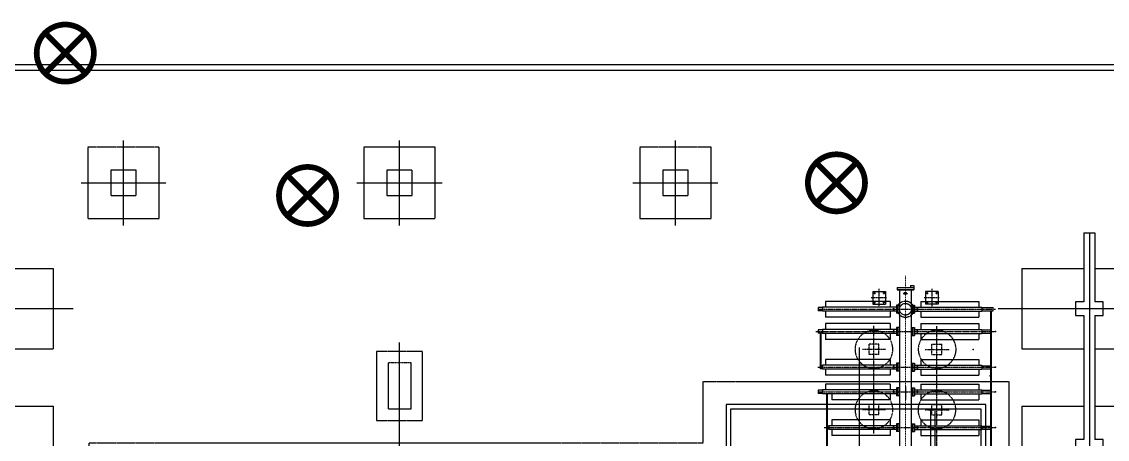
# Model space of a CAD drawing. Header units: inches. Extents: x 0 to 275590, y -2590 to 279503.
# Drawn here: x 75978 to 99582, y 38389 to 47478 of the extents above; entities that cross this region are included whole.
import ezdxf

# ---------------------------------------------------------------- set-up
doc = ezdxf.new("R2010")
doc.units = ezdxf.units.IN
doc.header["$MEASUREMENT"] = 0
for name, pattern in [('CENTER', [2, 1.25, -0.25, 0.25, -0.25]), ('DASHDOT', [1, 0.5, -0.25, 0, -0.25]), ('DASHDOTX2', [2, 1, -0.5, 0, -0.5]), ('DASHED', [0.75, 0.5, -0.25]), ('HIDDEN', [0.375, 0.25, -0.125])]:
    doc.linetypes.add(name, pattern=pattern)
for name, color, linetype in [('C-PEDESTAL', 2, 'CENTER'), ('CCEN', 8, 'Continuous'), ('CGRID', 8, 'CENTER'), ('CPED', 8, 'Continuous'), ('CSHIELD', 8, 'DASHDOT'), ('CTower', 8, 'Continuous'), ('E-EARTHROD', 4, 'Continuous'), ('E-TRENCH', 1, 'Continuous'), ('EE3 (50x6 MS FLAT)', 3, 'DASHDOT'), ('EEQP', 2, 'Continuous')]:
    doc.layers.add(name, color=color, linetype=linetype)

# ---------------------------------------------------------------- blocks, each defined once
blk = doc.blocks.new('FIRE WALL-FN')
at = {"color": 8}
for p, q in [((-4475, -150), (-4475, 90)), ((-4475, 90), (-2975, 90)), ((-2675, 90), (25, 90)), ((325, 90), (3025, 90)), ((3325, 90), (9025, 90)), ((9325, 90), (10825, 90)), ((10825, -150), (10825, 90)), ((-4475, -150), (-2975, -150)), ((-2675, -150), (25, -150)), ((325, -150), (3025, -150)), ((3325, -150), (9025, -150)), ((9325, -150), (10825, -150))]:
    blk.add_line(p, q, dxfattribs=at)
for points in [[(-2675, 90), (-2675, 270), (-2975, 270), (-2975, 90)], [(325, 90), (325, 270), (25, 270), (25, 90)], [(6325, 90), (6325, 270), (6025, 270), (6025, 90)], [(9325, 90), (9325, 270), (9025, 270), (9025, 90)], [(-2975, -150), (-2975, -330), (-2675, -330), (-2675, -150)], [(25, -150), (25, -330), (325, -330), (325, -150)], [(6025, -150), (6025, -330), (6325, -330), (6325, -150)], [(9025, -150), (9025, -330), (9325, -330), (9325, -150)]]:
    blk.add_lwpolyline(points, dxfattribs=at)
at = {"color": 8, "elevation": 0}
for points in [[(3325, 90), (3325, 270), (3025, 270), (3025, 90)], [(3025, -150), (3025, -330), (3325, -330), (3325, -150)]]:
    blk.add_lwpolyline(points, dxfattribs=at)
at = {"layer": 'CCEN', "color": 8, "ltscale": 0.5}
for p, q in [((-2825, -2016), (-2825, 1877)), ((175, -2016), (175, 1877)), ((3175, -2016), (3175, 1877)), ((6175, -2016), (6175, 1877)), ((9175, -2016), (9175, 1877)), ((-4475, -30), (10825, -30))]:
    blk.add_line(p, q, dxfattribs=at)
at = {"layer": 'CTower', "color": 8, "ltscale": 0.5}
for p, q in [((-3700, 90), (-3700, 1440)), ((-3700, 1440), (-1950, 1440)), ((-1950, 90), (-1950, 1440)), ((-700, 90), (-700, 1440)), ((-700, 1440), (1050, 1440)), ((1050, 90), (1050, 1440)), ((2300, 90), (2300, 1440)), ((2300, 1440), (4050, 1440)), ((4050, 90), (4050, 1440)), ((5300, 90), (5300, 1440)), ((5300, 1440), (7050, 1440)), ((7050, 90), (7050, 1440)), ((8300, 90), (8300, 1440)), ((8300, 1440), (10050, 1440)), ((10050, 90), (10050, 1440)), ((-3700, -1500), (-3700, -150)), ((-1950, -1500), (-1950, -150)), ((-700, -1500), (-700, -150)), ((1050, -1500), (1050, -150)), ((2300, -1500), (2300, -150)), ((4050, -1500), (4050, -150)), ((5300, -1500), (5300, -150)), ((7050, -1500), (7050, -150)), ((8300, -1500), (8300, -150)), ((10050, -1500), (10050, -150)), ((-3700, -1500), (-1950, -1500)), ((-700, -1500), (1050, -1500)), ((2300, -1500), (4050, -1500)), ((5300, -1500), (7050, -1500)), ((8300, -1500), (10050, -1500))]:
    blk.add_line(p, q, dxfattribs=at)
blk = doc.blocks.new('500MVA ICT (BHEL)')
at = {"color": 8, "linetype": 'CENTER', "lineweight": 20, "ltscale": 0.1}
for p, q in [((11000, 6973), (11000, -6442)), ((0, 3620), (0, -3160))]:
    blk.add_line(p, q, dxfattribs=at)
at = {"color": 8}
for p, q in [((10290, 6635), (10564, 6635)), ((10290, 6635), (10290, 6361)), ((10324, 6621), (10324, 6580)), ((10529, 6621), (10529, 6580)), ((10564, 6635), (10564, 6361)), ((10820, 6720), (10820, 6669)), ((10820, 6720), (11180, 6720)), ((10820, 6677), (11180, 6677)), ((10820, 6669), (11180, 6669)), ((10872, 6669), (10872, 490)), ((11111, 6763), (11111, 6720)), ((11111, 6763), (11180, 6763)), ((11128, 6669), (11128, 490)), ((11180, 6763), (11180, 6669)), ((11710, 6635), (11436, 6635)), ((11436, 6635), (11436, 6361)), ((11471, 6621), (11471, 6580)), ((11676, 6621), (11676, 6580)), ((11710, 6635), (11710, 6361)), ((9263, 6421), (9263, 6292)), ((10303, 6600), (10346, 6600)), ((10303, 6395), (10346, 6395)), ((10324, 6375), (10324, 6416)), ((10550, 6600), (10508, 6600)), ((10550, 6395), (10508, 6395)), ((10529, 6375), (10529, 6416)), ((10666, 6421), (10666, 6292)), ((11334, 6421), (11334, 6292)), ((11450, 6600), (11492, 6600)), ((11450, 6395), (11492, 6395)), ((11471, 6375), (11471, 6416)), ((11697, 6600), (11654, 6600)), ((11697, 6395), (11654, 6395)), ((11676, 6375), (11676, 6416)), ((12595, 6421), (12595, 6292)), ((9100, 6284), (9100, 6215)), ((9194, 6292), (9194, 6207)), ((10803, 6292), (9194, 6292)), ((10803, 6207), (9194, 6207)), ((9263, 6207), (9263, 6078)), ((10290, 6361), (10564, 6361)), ((10666, 6207), (10666, 6078)), ((10872, 6335), (10803, 6335)), ((10803, 6335), (10803, 6164)), ((10872, 6164), (10803, 6164)), ((10820, 6335), (10820, 6164)), ((10855, 6335), (10855, 6164)), ((11128, 6335), (11197, 6335)), ((11128, 6164), (11197, 6164)), ((11145, 6335), (11145, 6164)), ((11180, 6335), (11180, 6164)), ((11197, 6335), (11197, 6164)), ((11197, 6292), (12663, 6292)), ((11197, 6207), (12663, 6207)), ((11334, 6207), (11334, 6078)), ((11710, 6361), (11436, 6361)), ((12595, 6207), (12595, 6078)), ((12663, 6292), (12663, 6207)), ((12850, 6215), (12850, 965)), ((12867, 6215), (12867, 965)), ((9263, 5936), (9263, 5808)), ((10666, 5936), (10666, 5808)), ((11334, 5936), (11334, 5808)), ((12595, 5936), (12595, 5808)), ((9100, 5799), (9100, 5731)), ((9143, 5731), (9143, 4952)), ((9160, 5731), (9160, 4952)), ((9194, 5808), (9194, 5722)), ((10803, 5808), (9194, 5808)), ((10803, 5722), (9194, 5722)), ((9263, 5722), (9263, 5594)), ((10666, 5722), (10666, 5594)), ((10872, 5851), (10803, 5851)), ((10803, 5851), (10803, 5679)), ((10872, 5679), (10803, 5679)), ((10820, 5851), (10820, 5679)), ((10855, 5851), (10855, 5679)), ((11128, 5851), (11197, 5851)), ((11128, 5679), (11197, 5679)), ((11145, 5851), (11145, 5679)), ((11180, 5851), (11180, 5679)), ((11197, 5851), (11197, 5679)), ((11197, 5808), (12663, 5808)), ((11197, 5722), (12663, 5722)), ((11334, 5722), (11334, 5594)), ((12595, 5722), (12595, 5594)), ((12663, 5808), (12663, 5722)), ((9194, 5029), (9194, 4943)), ((10803, 5029), (9194, 5029)), ((9263, 5157), (9263, 5029)), ((10666, 5157), (10666, 5029)), ((10872, 5072), (10803, 5072)), ((10803, 5072), (10803, 4901)), ((10820, 5072), (10820, 4901)), ((10855, 5072), (10855, 4901)), ((11128, 5072), (11197, 5072)), ((11145, 5072), (11145, 4901)), ((11180, 5072), (11180, 4901)), ((11197, 5072), (11197, 4901)), ((11197, 5029), (12663, 5029)), ((11334, 5157), (11334, 5029)), ((12595, 5157), (12595, 5029)), ((12663, 5029), (12663, 4943)), ((10803, 4943), (9194, 4943)), ((9263, 4943), (9263, 4815)), ((10666, 4943), (10666, 4815)), ((10872, 4901), (10803, 4901)), ((11128, 4901), (11197, 4901)), ((11197, 4943), (12663, 4943)), ((11334, 4943), (11334, 4815)), ((12595, 4943), (12595, 4815)), ((9100, 4485), (9100, 4416)), ((9194, 4493), (9194, 4408)), ((10803, 4493), (9194, 4493)), ((9263, 4622), (9263, 4493)), ((10666, 4622), (10666, 4493)), ((10872, 4536), (10803, 4536)), ((10803, 4536), (10803, 4365)), ((10820, 4536), (10820, 4365)), ((10855, 4536), (10855, 4365)), ((11128, 4536), (11197, 4536)), ((11145, 4536), (11145, 4365)), ((11180, 4536), (11180, 4365)), ((11197, 4536), (11197, 4365)), ((11197, 4493), (12663, 4493)), ((11334, 4622), (11334, 4493)), ((12595, 4622), (12595, 4493)), ((12663, 4493), (12663, 4408)), ((10803, 4408), (9194, 4408)), ((9281, 4416), (9281, 3638)), ((9298, 4416), (9298, 3638)), ((9400, 4408), (9400, 4279)), ((10666, 4408), (10666, 4279)), ((10872, 4365), (10803, 4365)), ((11128, 4365), (11197, 4365)), ((11197, 4408), (12663, 4408)), ((11334, 4408), (11334, 4279)), ((12595, 4408), (12595, 4279)), ((9400, 3843), (9400, 3715)), ((10666, 3843), (10666, 3715)), ((11334, 3843), (11334, 3715)), ((12595, 3843), (12595, 3715)), ((9332, 3715), (9332, 3629)), ((10803, 3715), (9332, 3715)), ((10803, 3629), (9332, 3629)), ((9400, 3629), (9400, 3501)), ((10666, 3629), (10666, 3501)), ((10872, 3757), (10803, 3757)), ((10803, 3757), (10803, 3586)), ((10872, 3586), (10803, 3586)), ((10820, 3757), (10820, 3586)), ((10855, 3757), (10855, 3586)), ((11128, 3757), (11197, 3757)), ((11128, 3586), (11197, 3586)), ((11145, 3757), (11145, 3586)), ((11180, 3757), (11180, 3586)), ((11197, 3757), (11197, 3586)), ((11197, 3715), (12663, 3715)), ((11197, 3629), (12663, 3629)), ((11334, 3629), (11334, 3501)), ((12595, 3629), (12595, 3501)), ((12663, 3715), (12663, 3629))]:
    blk.add_line(p, q, dxfattribs=at)
at = {"color": 8, "linetype": 'CENTER', "ltscale": 3}
for p, q in [((10424, 6690), (10424, 6305)), ((11573, 6690), (11573, 6305)), ((10591, 6498), (10257, 6498)), ((11741, 6498), (11407, 6498)), ((9098, 6249), (12960, 6249)), ((9054, 5765), (12960, 5765)), ((10315, 3597), (10315, 5888)), ((11685, 928), (11685, 5881)), ((10563, 5376), (10068, 5376)), ((11431, 5376), (11949, 5376)), ((9098, 4986), (12961, 4986)), ((10315, 3545), (10315, 4628)), ((9098, 4451), (12961, 4451)), ((9098, 4451), (12960, 4451)), ((10563, 4061), (10068, 4061)), ((11431, 4061), (11949, 4061)), ((9235, 3672), (12961, 3672))]:
    blk.add_line(p, q, dxfattribs=at)
at = {"color": 8, "linetype": 'Continuous'}
for p, q in [((10666, 6421), (9263, 6421)), ((11334, 6421), (12595, 6421)), ((9194, 6284), (9100, 6284)), ((9194, 6215), (9100, 6215)), ((12663, 6284), (12910, 6284)), ((12663, 6215), (12910, 6215)), ((12910, 6215), (12910, 6284)), ((10666, 6078), (9263, 6078)), ((10666, 5936), (9263, 5936)), ((11334, 6078), (12595, 6078)), ((11334, 5936), (12595, 5936)), ((9194, 5799), (9100, 5799)), ((9194, 5731), (9100, 5731)), ((12663, 5799), (12850, 5799)), ((12663, 5731), (12867, 5731)), ((10666, 5594), (9263, 5594)), ((11334, 5594), (12595, 5594)), ((9194, 5020), (9160, 5020)), ((10666, 5157), (9263, 5157)), ((11334, 5157), (12595, 5157)), ((12663, 5020), (12850, 5020)), ((9194, 4952), (9143, 4952)), ((10666, 4815), (9263, 4815)), ((11334, 4815), (12595, 4815)), ((12663, 4952), (12867, 4952)), ((9194, 4485), (9100, 4485)), ((10666, 4622), (9263, 4622)), ((11334, 4622), (12595, 4622)), ((12663, 4485), (12850, 4485)), ((9194, 4416), (9100, 4416)), ((10666, 4279), (9400, 4279)), ((11334, 4279), (12595, 4279)), ((12663, 4416), (12867, 4416)), ((10666, 3843), (9400, 3843)), ((11334, 3843), (12595, 3843)), ((9332, 3638), (9281, 3638)), ((9281, 3638), (9281, 1653)), ((9332, 3706), (9298, 3706)), ((9298, 3638), (9298, 1744)), ((12663, 3706), (12850, 3706)), ((12663, 3638), (12867, 3638)), ((10666, 3501), (9400, 3501)), ((11334, 3501), (12595, 3501))]:
    blk.add_line(p, q, dxfattribs=at)
at = {"color": 8, "linetype": 'CENTER'}
for p, q in [((10949, 6592), (11052, 6592)), ((10743, 6280), (10743, 6218)), ((11257, 6280), (11257, 6218)), ((10743, 5796), (10743, 5733)), ((11257, 5796), (11257, 5733)), ((10743, 5017), (10743, 4954)), ((11257, 5017), (11257, 4954)), ((11000, 4570), (11000, 4282)), ((10743, 4482), (10743, 4419)), ((11257, 4482), (11257, 4419)), ((10743, 3703), (10743, 3640)), ((11257, 3703), (11257, 3640))]:
    blk.add_line(p, q, dxfattribs=at)
at = {"color": 8, "linetype": 'DASHED', "ltscale": 3}
for p, q in [((10208, 5262), (10208, 5489)), ((10423, 5489), (10208, 5489)), ((10423, 5262), (10423, 5489)), ((11577, 5262), (11577, 5489)), ((11577, 5489), (11792, 5489)), ((11792, 5262), (11792, 5489)), ((10423, 5262), (10208, 5262)), ((11577, 5262), (11792, 5262)), ((10208, 3948), (10208, 4175)), ((10423, 4175), (10208, 4175)), ((10423, 3948), (10423, 4175)), ((11577, 3948), (11577, 4175)), ((11577, 4175), (11792, 4175)), ((11792, 3948), (11792, 4175)), ((10423, 3948), (10208, 3948)), ((11577, 3948), (11792, 3948))]:
    blk.add_line(p, q, dxfattribs=at)
at = {"color": 8}
for centre, radius in [((11000, 6592), 25.7), ((11000, 6592), 17.1), ((10743, 6249), 17.1), ((11257, 6249), 17.1), ((10743, 5765), 17.1), ((11257, 5765), 17.1), ((10743, 4986), 17.1), ((11257, 4986), 17.1), ((10743, 4451), 17.1), ((11257, 4451), 17.1), ((10743, 3672), 17.1), ((11257, 3672), 17.1)]:
    blk.add_circle(centre, radius, dxfattribs=at)
at = {"color": 8, "linetype": 'HIDDEN'}
for radius in [180, 128]:
    blk.add_circle((11000, 6249), radius, dxfattribs=at)
at = {"color": 8, "linetype": 'DASHDOTX2'}
for centre, start, end in [((10315, 5376), 32.4363, 32.0538), ((11690, 5376), 147.9462, 147.5637), ((10315, 4061), 32.4363, 32.0538), ((11685, 4061), 147.9462, 147.5637)]:
    blk.add_arc(centre, 411, start, end, dxfattribs=at)
at = {"color": 8, "linetype": 'ByBlock'}
for p in [(12960, 5765), (12475, 5376), (12959, 4986), (12960, 4986), (12841, 4801), (12960, 4451), (12959, 3672), (12960, 3672)]:
    blk.add_point(p, dxfattribs=at)
blk = doc.blocks.new('A$C715F6F09')
at = {"layer": 'E-TRENCH', "color": 8, "ltscale": 10}
for p, q in [((51475, 165075, -649851), (155624, 165075, -649851)), ((51475, 164950, -649851), (155524, 164950, -649851))]:
    blk.add_line(p, q, dxfattribs=at)
blk = doc.blocks.new('4-1P-LA')
at = {"linetype": 'HIDDEN'}
for points in [[(-5225, -775), (-5225, 775), (-6775, 775), (-6775, -775)], [(775, -775), (775, 775), (-775, 775), (-775, -775)], [(6775, -775), (6775, 775), (5225, 775), (5225, -775)]]:
    blk.add_lwpolyline(points, close=True, dxfattribs=at)
at = {"layer": 'C-PEDESTAL'}
for points in [[(-5725, -275), (-5725, 275), (-6275, 275), (-6275, -275)], [(275, -275), (275, 275), (-275, 275), (-275, -275)], [(6275, -275), (6275, 275), (5725, 275), (5725, -275)]]:
    blk.add_lwpolyline(points, close=True, dxfattribs=at)
at = {"layer": 'CGRID'}
for p, q in [((-6000, -925), (-6000, 925)), ((0, -925), (0, 925)), ((6000, -925), (6000, 925)), ((-6925, 0), (-5075, 0)), ((-925, 0), (925, 0)), ((5075, 0), (6925, 0))]:
    blk.add_line(p, q, dxfattribs=at)
blk = doc.blocks.new('J')
h = blk.add_hatch()
h.set_pattern_fill('ANSI31', color=8, scale=6.428571, style=0)
h.set_pattern_definition([(45, (-87716.123, -21812.84), (-14.4325545, 14.4325545), [])])
h.paths.add_polyline_path([(225, 225), (0, 225), (0, 0), (225, 0)])
h.paths.add_polyline_path([(0, 225), (-225, 225), (-225, 0), (0, 0)])
h.paths.add_polyline_path([(-225, 0), (-225, -225), (0, -225), (0, 0)])
h.paths.add_polyline_path([(0, -225), (225, -225), (225, 0), (0, 0)])
at = {"color": 8}
blk.add_lwpolyline([(-300, -300), (300, -300), (300, 300), (-300, 300)], close=True, dxfattribs=at)
at = {"layer": 'CGRID', "color": 8, "ltscale": 0.5}
for p, q in [((0, -400), (0, 400)), ((400, 0), (-400, 0))]:
    blk.add_line(p, q, dxfattribs=at)
at = {"layer": 'CSHIELD', "color": 8, "ltscale": 20}
blk.add_lwpolyline([(-225, -225), (225, -225), (225, 225), (-225, 225)], close=True, dxfattribs=at)
blk = doc.blocks.new('H')
h = blk.add_hatch()
h.set_pattern_fill('ANSI31', color=8, angle=360, style=0)
h.set_pattern_definition([(135, (403441.82578, -29448.08602), (0.08838834765, 0.08838834765), [])])
h.paths.add_polyline_path([(0, 10), (0, 0), (-10, 0, -0.414214)])
h.paths.add_polyline_path([(-10, 0), (0, 0), (0, -10, -0.414214)])
h.paths.add_polyline_path([(0, 0), (10, 0, -0.414214), (0, -10)])
h.paths.add_polyline_path([(0, 10, -0.414214), (10, 0), (0, 0)])
at = {"color": 8}
for p, q in [((25, 0), (-25, 0)), ((0, -25), (0, 25))]:
    blk.add_line(p, q, dxfattribs=at)
blk.add_circle((0, 0), 10, dxfattribs=at)
blk = doc.blocks.new('Roller')
at = {"layer": 'CGRID', "color": 8, "ltscale": 0.5}
for p, q in [((350, 0), (-350, 0)), ((0, 200), (0, -200))]:
    blk.add_line(p, q, dxfattribs=at)
at = {"layer": 'CPED', "color": 8}
blk.add_lwpolyline([(-230, -62.5), (230, -62.5), (230, 62.5), (-230, 62.5)], close=True, dxfattribs=at)
at = {"color": 8, "xscale": -1, "rotation": 180}
for p in [(-200, 0), (200, 0)]:
    blk.add_blockref('H', p, dxfattribs=at)
blk = doc.blocks.new('B')
at = {"color": 8}
blk.add_lwpolyline([(-150, -150), (150, -150), (150, 150), (-150, 150)], close=True, dxfattribs=at)
at = {"layer": 'CTower', "color": 8, "linetype": 'HIDDEN', "ltscale": 0.5}
blk.add_lwpolyline([(-375, -375), (375, -375), (375, 375), (-375, 375)], close=True, dxfattribs=at)
blk = doc.blocks.new('K')
at = {"layer": 'CTower'}
for points in [[(-375, -375), (375, -375), (375, 375), (-375, 375)], [(-150, -150), (150, -150), (150, 150), (-150, 150)]]:
    blk.add_lwpolyline(points, close=True, dxfattribs=at)
blk = doc.blocks.new('C')
at = {"color": 8}
blk.add_lwpolyline([(-600, -600), (600, -600), (600, 600), (-600, 600)], close=True, dxfattribs=at)
blk = doc.blocks.new('4-1P-TR')
at = {"color": 8, "linetype": 'HIDDEN'}
for p, q in [((11650, 3978), (11650, 4978)), ((12650, 3978), (11650, 3978))]:
    blk.add_line(p, q, dxfattribs=at)
blk.add_lwpolyline([(12650, 3878), (11550, 3878), (11550, 4978)], dxfattribs=at)
at = {"layer": 'C-PEDESTAL', "linetype": 'HIDDEN'}
blk.add_lwpolyline([(-6750, 4245), (6600, 4245), (6600, 5578), (13250, 5578), (13250, -5570), (-6750, -5570), (-6750, 4245)], dxfattribs=at)
at = {"layer": 'CCEN', "color": 8}
for p, q in [((0, -13345), (0, 6428)), ((10000, -6064), (10000, 6322)), ((-7596, 0), (13463, 0))]:
    blk.add_line(p, q, dxfattribs=at)
at = {"layer": 'CPED', "color": 8}
for p, q in [((12750, 5078), (7100, 5078)), ((7100, 5078), (7100, 3745)), ((7200, 4978), (7200, 3645)), ((12750, -5070), (12750, 5078)), ((7100, 3745), (-6250, 3745)), ((-6250, 3745), (-6250, -5070)), ((7200, 3645), (-6150, 3645)), ((-6150, 3645), (-6150, -4970)), ((-6250, -5070), (12750, -5070)), ((-6150, -4970), (-1171, -4970))]:
    blk.add_line(p, q, dxfattribs=at)
for points in [[(1171, -4970), (12650, -4970), (12650, 4978), (7200, 4978)], [(-568, -4970), (568, -4970)]]:
    blk.add_lwpolyline(points, dxfattribs=at)
at = {"layer": 'CSHIELD', "color": 8}
for p, q in [((250, 5986), (-250, 5986)), ((-2150, 1650), (-2150, 1050)), ((-2150, -1650), (-2150, -1050))]:
    blk.add_line(p, q, dxfattribs=at)
at = {"layer": 'CTower', "color": 8, "linetype": 'HIDDEN'}
for p, q in [((-250, 5986), (-250, 4986)), ((250, 4986), (250, 5986)), ((-250, 4986), (250, 4986))]:
    blk.add_line(p, q, dxfattribs=at)
at = {"layer": 'CTower', "color": 8, "linetype": 'ByBlock'}
blk.add_line((0, 3623), (0, -5940), dxfattribs=at)
at = {"layer": 'CTower', "color": 8}
for p, q in [((-905, 2800), (-835, 2800)), ((-905, 2800), (-905, -13345)), ((-872, 2800), (-872, -13345)), ((-838, 2800), (-838, -13345)), ((-835, 2800), (-788, 2800)), ((-788, 2800), (-788, -13345)), ((835, 2800), (788, 2800)), ((788, 2800), (788, -13345)), ((905, 2800), (835, 2800)), ((838, 2800), (838, -13345)), ((871, 2800), (871, -13345)), ((905, 2800), (905, -13345)), ((-1875, -5070), (-1875, -13345)), ((1875, -5070), (1875, -13345))]:
    blk.add_line(p, q, dxfattribs=at)
at = {"layer": 'CTower', "color": 8, "linetype": 'HIDDEN'}
for points in [[(-500, 6236), (-500, 4736), (500, 4736), (500, 6236)], [(2171, 3950), (-2171, 3950), (-2171, 2450), (-2950, 2450), (-2950, -2450), (-2171, -2450), (-2171, -6070), (2171, -6070), (2171, -2425), (2950, -2425), (2950, 2425), (2171, 2425)], [(4125, 2550), (6875, 2550), (6875, -2550), (4125, -2550)]]:
    blk.add_lwpolyline(points, close=True, dxfattribs=at)
at = {"layer": 'CTower', "color": 8}
for points in [[(-571, -5070), (-571, 2950), (-1171, 2950), (-1171, 2036), (-1321, 2036), (-1321, 1436), (-1171, 1436), (-1171, 300), (-1321, 300), (-1321, -300), (-1171, -300), (-1171, -1436), (-1321, -1436), (-1321, -2036), (-1171, -2036), (-1171, -5070)], [(571, -5070), (571, 2950), (1171, 2950), (1171, 2036), (1321, 2036), (1321, 1436), (1171, 1436), (1171, 300), (1321, 300), (1321, -300), (1171, -300), (1171, -1436), (1321, -1436), (1321, -2036), (1171, -2036), (1171, -5070)]]:
    blk.add_lwpolyline(points, dxfattribs=at)
for points in [[(1006, 1966), (1006, 1506), (1130, 1506), (1130, 1966)], [(1006, 230), (1006, -230), (1130, -230), (1130, 230)], [(1006, -1506), (1006, -1966), (1130, -1966), (1130, -1506)]]:
    blk.add_lwpolyline(points, close=True, dxfattribs=at)
at = {"color": 8, "extrusion": (0, 0, -1), "zscale": -1, "rotation": 270}
for name, p in [('B', (-2780, 2150)), ('K', (-4520, 2150)), ('C', (-5500, 1450)), ('J', (1850, 1350)), ('J', (-1850, 1350)), ('C', (-5500, -1450)), ('J', (1850, -1350)), ('J', (-1850, -1350)), ('B', (-2780, -2150)), ('K', (-4520, -2150))]:
    blk.add_blockref(name, p, dxfattribs=at)
at = {"layer": 'CTower', "color": 8, "extrusion": (0, 0, -1), "zscale": -1, "rotation": 270}
for p in [(1068, 1736), (-1068, 1736), (1068, 0), (-1068, 0), (1068, -1736), (-1068, -1736), (-1068, -1736)]:
    blk.add_blockref('Roller', p, dxfattribs=at)
blk = doc.blocks.new('ER-WTP')
at = {"ltscale": 0.5, "const_width": 0.0777}
blk.add_lwpolyline([(-0.391, 0, 1), (0.386, 0, 1)], format="xyb", close=True, dxfattribs=at)
for points in [[(-0.277, -0.275), (0.272, 0.275)], [(0.272, -0.275), (-0.277, 0.275)]]:
    blk.add_lwpolyline(points, dxfattribs=at)
blk = doc.blocks.new('BB')
for name, p in [('4-1P-LA', (75499.2, 34625)), ('4-1P-TR', (75499.2, 24720))]:
    blk.add_blockref(name, p)
at = {"rotation": 270}
for p in [(66530, 29063), (90530, 29063)]:
    blk.add_blockref('FIRE WALL-FN', p, dxfattribs=at)
at = {"layer": 'E-EARTHROD', "color": 4, "ltscale": 0.5, "xscale": 1600, "yscale": 1600, "zscale": 1600}
for p in [(68235.4, 37448.8, 548148), (85003.7, 34625, 548148), (73503.7, 34350, 548148)]:
    blk.add_blockref('ER-WTP', p, dxfattribs=at)
at = {"layer": 'EE3 (50x6 MS FLAT)', "ltscale": 10}
blk.add_blockref('A$C715F6F09', (-44000, -127874.5), dxfattribs=at)
at = {"layer": 'EEQP'}
blk.add_blockref('500MVA ICT (BHEL)', (75500, 25625), dxfattribs=at)

msp = doc.modelspace()

# ---------------------------------------------------------------- block references
msp.add_blockref('BB', (8693, 9346))

doc.saveas('drawing.dxf')
